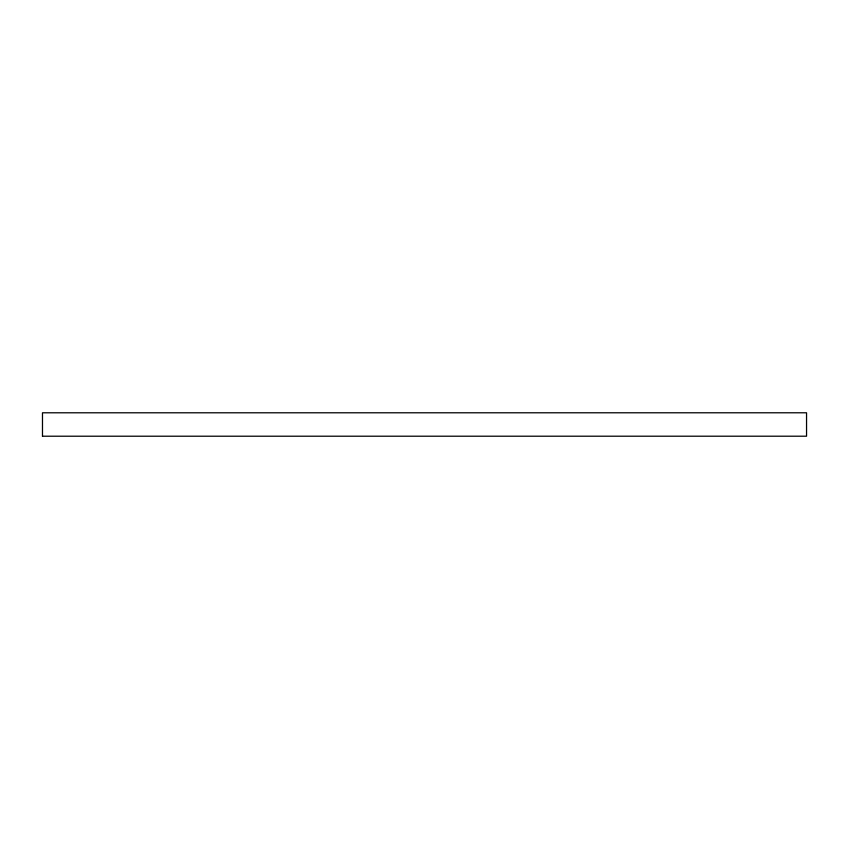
<?xml version="1.0" encoding="UTF-8"?>
<svg xmlns="http://www.w3.org/2000/svg" width="849" height="849" viewBox="0 0 849 849"><rect width="100%" height="100%" fill="white"/><g stroke="black" fill="none" stroke-linecap="round" stroke-linejoin="round"><path stroke-width="1.27" d="M42.482 436.216L42.482 412.794L806.55 412.784L806.55 436.206L42.45 436.216"/></g></svg>
